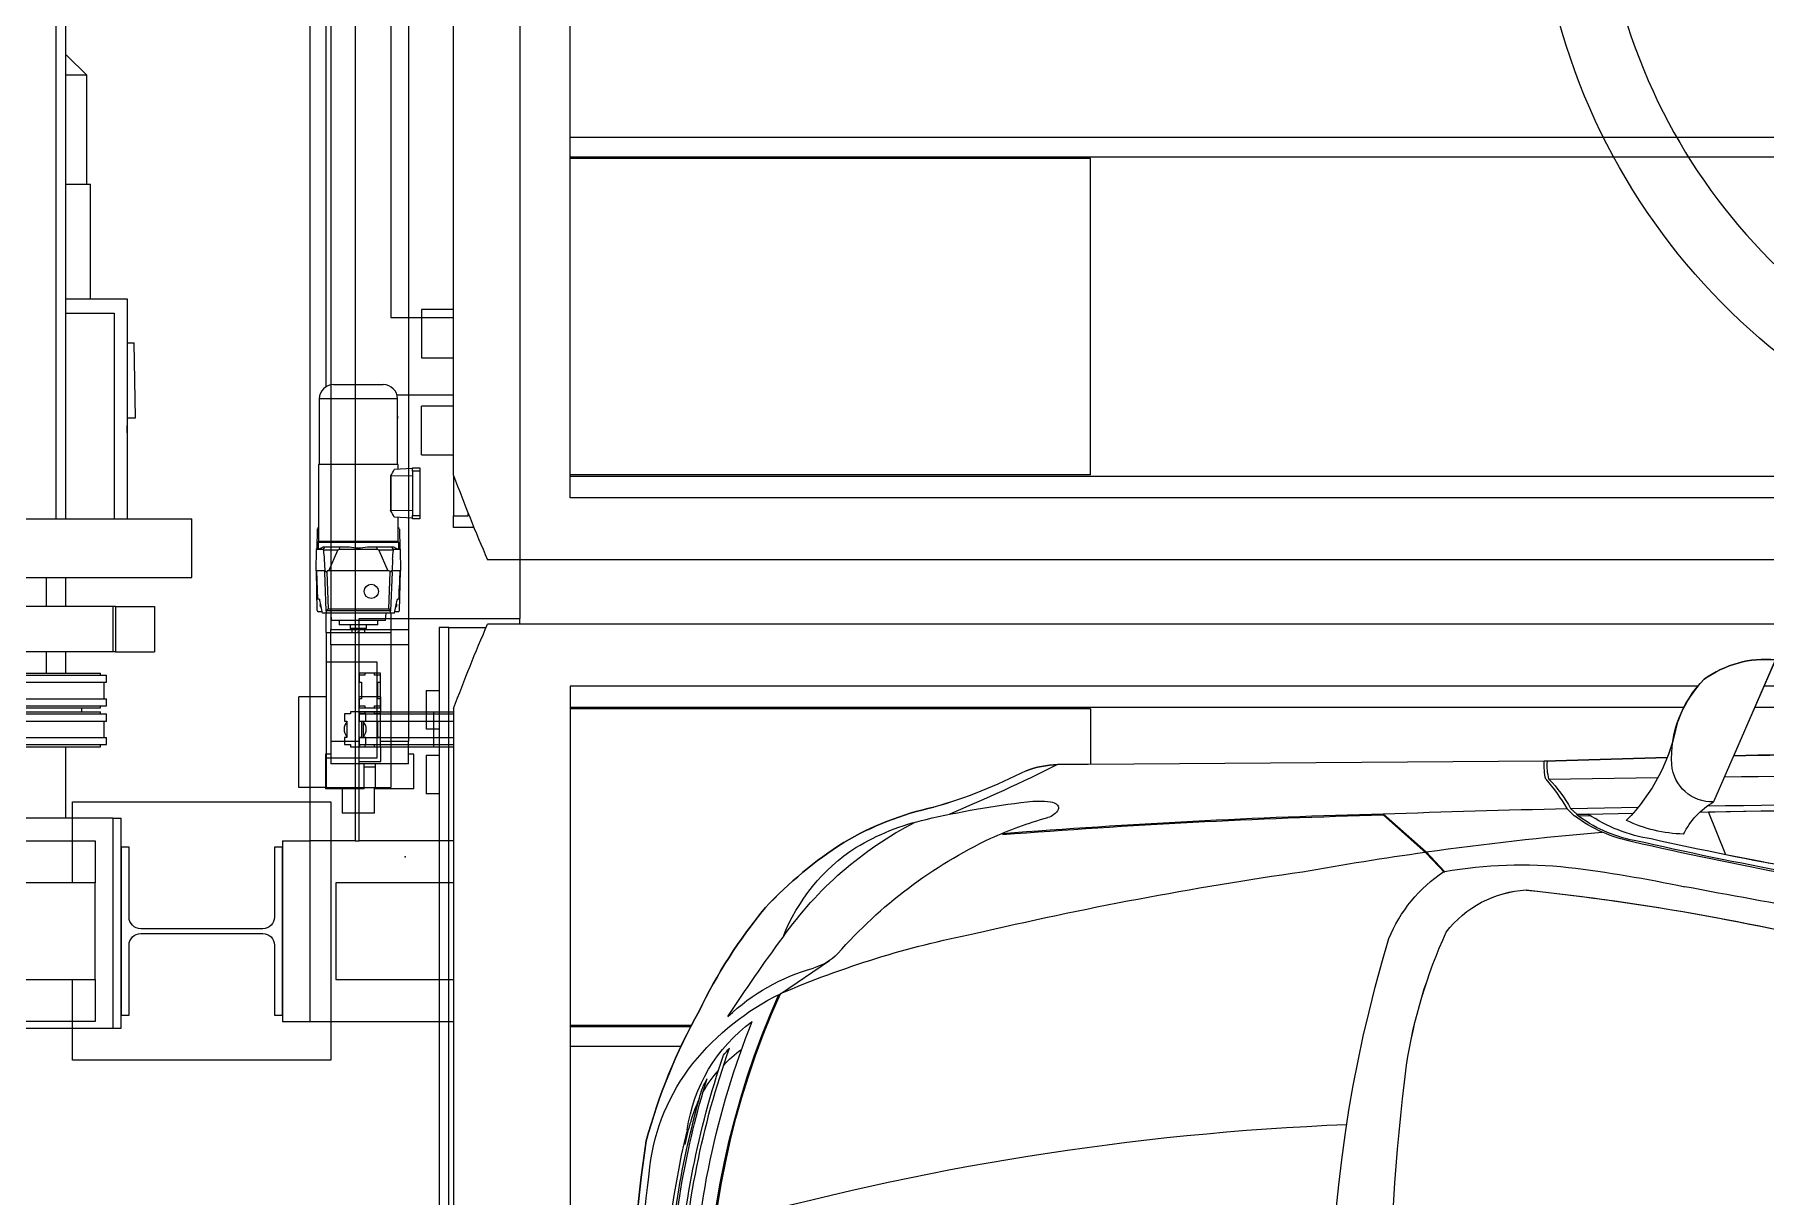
# Model space of a CAD drawing. Header units: inches. Extents: x 0 to 89.6, y -24.6 to 21.1.
# Drawn here: x 6.241 to 8.921, y -16.146 to -14.348 of the extents above; entities that cross this region are included whole.
import ezdxf

# ---------------------------------------------------------------- set-up
doc = ezdxf.new("R2010")
doc.units = ezdxf.units.IN
doc.header["$MEASUREMENT"] = 0
doc.set_wipeout_variables(frame=1)
doc.linetypes.add('PHANTOM', pattern=[12.7, 6.35, -1.27, 1.27, -1.27, 1.27, -1.27])
for name, color, linetype in [('PK24E', 7, 'Continuous'), ('PK24E-COMP-CAR', 7, 'Continuous'), ('PK24E-STRUCT-STEEL', 254, 'Continuous')]:
    doc.layers.add(name, color=color, linetype=linetype)
for name, color, linetype, true_color in [('PK24E-COMP-PALLET', 132, 'Continuous', 0x00b7c8), ('PK24E-HELPER', 253, 'PHANTOM', 0xa1a1a1), ('PK24E-SYS-LIFT', 31, 'Continuous', 0xffcc5a), ('PK24E-SYS-SHELF', 31, 'Continuous', 0xffcc5a)]:
    doc.layers.add(name, color=color, linetype=linetype, true_color=true_color)
doc.layers.add('PK24E-TTARROW', color=20, linetype='Continuous', lineweight=20, true_color=0xf54b32)
doc.layers.add('Text', color=142, linetype='Continuous', lineweight=20)

# ---------------------------------------------------------------- blocks, each defined once
blk = doc.blocks.new('ELIFTTT-CHASIS--TOP-COMP-PKE24')
at = {"layer": 'PK24E-SYS-LIFT', "lineweight": 5}
for p, q in [((-287.25, -83.22), (-287.25, 83.22)), ((-277.25, 72.5), (-277.25, -72.5)), ((-277.25, -72.5), (-259.75, -72.5)), ((-259.75, -84.5), (-259.75, -72.5)), ((-259.75, -72.5), (-254.75, -72.5)), ((-254.75, -84.5), (-254.75, -72.5)), ((-254.75, -72.5), (-249.75, -72.5)), ((-249.75, -72.5), (-249.75, -84.5)), ((-81.39, -72.5), (-249.75, -72.5)), ((-286.1, -82.9), (-278.4, -82.9)), ((-288.3, -85.1), (-288.3, -95.25)), ((-276.2, -85.1), (-288.3, -85.1)), ((-276.28, -84.5), (-259.75, -84.5)), ((-276.2, -87.8), (-276.2, -85.1)), ((-254.75, -84.5), (-259.75, -84.5)), ((-249.75, -84.5), (-254.75, -84.5)), ((-249.75, -84.5), (-231.25, -84.5)), ((-231.25, -84.5), (-231.25, -100.5)), ((-141.25, -84.5), (-68.85, -84.5)), ((-141.25, -84.5), (-141.25, -100.5)), ((-276.2, -88.12), (-276.2, -87.8)), ((-276.2, -95.25), (-276.2, -88.12)), ((-288.4, -95.25), (-288.4, -107.18)), ((-276.1, -95.25), (-288.4, -95.25)), ((-273.85, -95.9), (-276.71, -96.05)), ((-276.1, -96.02), (-276.1, -95.25)), ((-273.85, -96.28), (-273.85, -95.78)), ((-273.85, -95.78), (-272.75, -95.78)), ((-272.75, -96.28), (-273.85, -96.28)), ((-273.85, -96.28), (-273.85, -103.18)), ((-272.75, -95.78), (-272.75, -96.28)), ((-272.75, -96.28), (-272.75, -103.18)), ((-277.3, -97.08), (-277.3, -102.38)), ((-277.3, -97.08), (-277.25, -97.08)), ((-273.85, -97), (-277.25, -97.08)), ((-277.25, -97.01), (-277.25, -97.08)), ((-277.25, -97.08), (-277.25, -102.38)), ((-277.25, -97.08), (-277.25, -97.08)), ((-231.25, -100.5), (-141.25, -100.5)), ((-277.3, -102.38), (-277.25, -102.38)), ((-273.85, -102.45), (-277.25, -102.38)), ((-277.25, -102.38), (-277.25, -102.38)), ((-277.25, -102.45), (-277.25, -102.38)), ((-273.85, -103.56), (-276.71, -103.41)), ((-276.1, -107.18), (-276.1, -103.44)), ((-273.85, -103.18), (-272.75, -103.18)), ((-273.85, -103.68), (-273.85, -103.18)), ((-272.75, -103.68), (-273.85, -103.68)), ((-272.75, -103.18), (-272.75, -103.68)), ((-288.64, -105.25), (-288.69, -108.33)), ((-288.4, -105.05), (-288.44, -105.05)), ((-282.25, -107.18), (-288.4, -107.18)), ((-276.1, -107.18), (-282.25, -107.18)), ((-276.06, -105.05), (-276.1, -105.05)), ((-275.86, -105.25), (-275.81, -108.33)), ((-288.77, -108.41), (-288.83, -111.75)), ((-288.5, -108.14), (-288.77, -108.41)), ((-287.72, -108.41), (-288.77, -108.41)), ((-288.5, -107.35), (-288.5, -108.31)), ((-276, -107.35), (-288.5, -107.35)), ((-287.72, -108.41), (-287.37, -108)), ((-287.69, -108), (-287.37, -108)), ((-285.44, -108.55), (-287.67, -108.55)), ((-287.37, -108), (-285.07, -108)), ((-286.81, -111.75), (-285.44, -108.55)), ((-285.2, -108.41), (-285.44, -108.55)), ((-285.2, -108.41), (-285.07, -108)), ((-279.3, -108.41), (-285.2, -108.41)), ((-285.07, -108), (-283.65, -108)), ((-280.85, -108), (-279.43, -108)), ((-279.3, -108.41), (-279.43, -108)), ((-279.43, -108), (-277.13, -108)), ((-279.06, -108.55), (-279.3, -108.41)), ((-279.06, -108.55), (-277.69, -111.75)), ((-276.83, -108.55), (-279.06, -108.55)), ((-276.78, -108.41), (-277.13, -108)), ((-277.13, -108), (-276.81, -108)), ((-275.73, -108.41), (-276.78, -108.41)), ((-276, -108.31), (-276, -107.35)), ((-275.73, -108.41), (-276, -108.14)), ((-275.67, -111.75), (-275.73, -108.41)), ((-287.46, -111.75), (-288.83, -111.75)), ((-288.64, -117.85), (-288.75, -111.75)), ((-288.71, -111.75), (-288.56, -116.1)), ((-287.53, -109.94), (-287.47, -111.69)), ((-287.47, -111.69), (-287.16, -111.91)), ((-287.46, -111.91), (-287.47, -111.69)), ((-287.24, -117.91), (-287.46, -111.91)), ((-287.09, -111.75), (-287.16, -111.91)), ((-287.16, -111.91), (-286.95, -117.61)), ((-286.81, -111.75), (-287.09, -111.75)), ((-277.69, -111.75), (-286.81, -111.75)), ((-277.41, -111.75), (-277.69, -111.75)), ((-277.55, -117.61), (-277.34, -111.91)), ((-277.41, -111.75), (-277.34, -111.91)), ((-277.03, -111.69), (-277.34, -111.91)), ((-277.04, -111.91), (-277.26, -117.91)), ((-277.04, -111.91), (-277.03, -111.69)), ((-275.67, -111.75), (-277.04, -111.75)), ((-276.97, -109.94), (-277.03, -111.69)), ((-275.94, -116.1), (-275.79, -111.75)), ((-275.86, -117.85), (-275.75, -111.75)), ((-275.88, -114.18), (-275.91, -114.17)), ((-288.32, -116.1), (-288.56, -116.1)), ((-287.24, -117.91), (-286.95, -117.61)), ((-286.95, -117.61), (-277.55, -117.61)), ((-277.55, -117.61), (-277.26, -117.91)), ((-275.94, -116.1), (-276.18, -116.1)), ((-275.96, -115.62), (-275.92, -115.63)), ((-287.89, -118.05), (-288.44, -118.05)), ((-287.22, -118.3), (-287.82, -118.3)), ((-287.25, -121.25), (-287.25, -118.3)), ((-277.26, -117.91), (-287.24, -117.91)), ((-287.24, -117.91), (-287.22, -118.3)), ((-277.28, -118.3), (-287.22, -118.3)), ((-286.53, -118.3), (-286.47, -119.4)), ((-278.03, -119.4), (-286.47, -119.4)), ((-285.25, -119.4), (-285.25, -120.1)), ((-279.25, -120.1), (-285.25, -120.1)), ((-283.5, -120.1), (-283.5, -120.6)), ((-281, -120.6), (-281, -120.1)), ((-279.25, -120.1), (-279.25, -119.4)), ((-278.03, -119.4), (-277.97, -118.3)), ((-277.28, -118.3), (-277.26, -117.91)), ((-276.68, -118.3), (-277.28, -118.3)), ((-277.25, -118.3), (-277.25, -121.25)), ((-276.06, -118.05), (-276.61, -118.05)), ((-287.25, -121.25), (-277.25, -121.25)), ((-287.25, -121.25), (-287.25, -125.85)), ((-283.5, -120.6), (-283.4, -120.7)), ((-283.5, -120.6), (-281, -120.6)), ((-281.1, -120.7), (-283.4, -120.7)), ((-283.25, -120.7), (-283.25, -121.25)), ((-281.25, -121.25), (-281.25, -120.7)), ((-281.1, -120.7), (-281, -120.6)), ((-277.25, -121.25), (-277.25, -145.25)), ((-279.35, -125.85), (-287.25, -125.85)), ((-287.25, -125.85), (-287.25, -140.65)), ((-279.35, -140.65), (-279.35, -125.85)), ((-291.45, -145.25), (-291.45, -131.25)), ((-287.25, -131.25), (-291.45, -131.25)), ((-284.4, -133.88), (-284.4, -134.98)), ((-283.48, -133.88), (-284.4, -133.88)), ((-282.02, -133.55), (-283.48, -133.55)), ((-283.48, -133.55), (-283.48, -133.88)), ((-282.02, -133.88), (-282.02, -133.55)), ((-281.1, -133.88), (-282.02, -133.88)), ((-281.1, -134.98), (-281.1, -133.88)), ((-284.4, -134.98), (-284.02, -134.98)), ((-284.02, -134.98), (-284.02, -137.52)), ((-281.48, -134.98), (-281.1, -134.98)), ((-281.48, -137.52), (-281.48, -134.98)), ((-284.4, -137.52), (-284.4, -138.62)), ((-284.02, -137.52), (-284.4, -137.52)), ((-284.4, -138.62), (-283.48, -138.62)), ((-283.48, -138.62), (-283.48, -138.95)), ((-283.48, -138.95), (-282.02, -138.95)), ((-282.02, -138.62), (-281.1, -138.62)), ((-282.02, -138.95), (-282.02, -138.62)), ((-281.1, -137.52), (-281.48, -137.52)), ((-281.1, -138.62), (-281.1, -137.52)), ((-287.25, -140.65), (-279.35, -140.65)), ((-287.25, -140.65), (-287.25, -145.25)), ((-287.25, -145.25), (-291.45, -145.25)), ((-287.25, -145.25), (-277.25, -145.25)), ((-284.75, -145.25), (-284.75, -149.25)), ((-279.75, -149.25), (-279.75, -145.25)), ((-279.75, -149.25), (-284.75, -149.25))]:
    blk.add_line(p, q, dxfattribs=at)
for centre, radius in [((0, 0), 109), ((-280.25, -114.91), 1.1)]:
    blk.add_circle(centre, radius, dxfattribs=at)
for centre, radius, start, end in [((-286.1, -85.1), 2.2, 90, 180), ((-278.4, -85.1), 2.2, 0, 90), ((-282.25, -93.43), 6.15, 323.5945, 324.3984), ((-282.25, -106.03), 6.15, 35.6016, 36.4055), ((-288.44, -105.25), 0.2, 90, 179), ((-288.3, -107.35), 0.2, 120, 180), ((-276.2, -107.35), 0.2, 0, 60), ((-276.06, -105.25), 0.2, 1, 90), ((-282.25, -101.91), 6.25, 257.0707, 282.9293), ((-288.44, -117.85), 0.2, 181, 270), ((-287.75, -117), 0.45, 155.4253, 227.7547), ((-276.75, -117), 0.45, 312.2453, 24.5747), ((-276.06, -117.85), 0.2, 270, 359), ((-282.75, -136.25), 1.72, 137.63, 222.37), ((-282.75, -136.25), 1.72, 317.63, 42.37)]:
    blk.add_arc(centre, radius, start, end, dxfattribs=at)
for centre, major_axis, ratio, start_param, end_param in [((-282.25, -93.8), (4.43, 4.6), 0.92858, 4.894943, 5.068696), ((-282.25, -105.66), (-4.43, 4.6), 0.92858, 4.356082, 4.529835), ((-259.13, -85.52), (26.34, 26.35), 0.507143, 2.92615, 2.93364), ((-259.93, -27.64), (17.65, 106.42), 0.210212, 2.468706, 2.489106), ((-304.57, -27.64), (-17.65, 106.42), 0.210216, 3.79411, 3.814504), ((-305.37, -85.52), (-26.34, 26.35), 0.507159, 3.349555, 3.357045), ((-258.83, -111.06), (0, 29.91), 0.99939, 1.745058, 1.81444), ((-305.67, -111.06), (0, 29.91), 0.99939, 4.468745, 4.538127)]:
    blk.add_ellipse(centre, major_axis=major_axis, ratio=ratio, start_param=start_param, end_param=end_param, dxfattribs=at)
for points, knots in [([(-276.2, -87.8), (-276.2, -87.8), (-276.2, -87.81), (-276.2, -87.83), (-276.2, -87.87), (-276.2, -87.92), (-276.2, -87.98), (-276.2, -88.03), (-276.2, -88.08), (-276.2, -88.11), (-276.2, -88.12), (-276.2, -88.12), (-276.2, -88.12)], [0, 0, 0, 0, 0.106425, 0.212833, 0.319704, 0.427399, 0.535627, 0.643879, 0.751778, 0.859172, 0.966191, 1, 1, 1, 1]), ([(-288.5, -108.31), (-288.5, -108.31), (-288.5, -108.34), (-288.48, -108.35), (-288.42, -108.36), (-288.34, -108.34), (-288.23, -108.29), (-288.09, -108.23), (-287.92, -108.14), (-287.77, -108.05), (-287.69, -108)], [0, 0, 0, 0, 0.053259, 0.184632, 0.316005, 0.44367, 0.571338, 0.702705, 0.834078, 1, 1, 1, 1]), ([(-276.81, -108), (-276.72, -108.05), (-276.5, -108.18), (-276.29, -108.29), (-276.15, -108.34), (-276.07, -108.36), (-276.03, -108.35), (-276, -108.34), (-276, -108.31), (-276, -108.31)], [0, 0, 0, 0, 0.189659, 0.44506, 0.57653, 0.707999, 0.799497, 0.930008, 1, 1, 1, 1]), ([(-275.92, -114.19), (-275.92, -114.19), (-275.93, -114.2), (-275.94, -114.28), (-275.96, -114.44), (-275.97, -114.66), (-275.99, -114.9), (-275.99, -115.15), (-275.99, -115.36), (-275.98, -115.53), (-275.97, -115.62), (-275.97, -115.62), (-275.96, -115.61)], [0, 0, 0, 0, 0.009511, 0.124894, 0.240611, 0.356456, 0.472081, 0.587302, 0.702221, 0.817124, 0.932235, 1, 1, 1, 1]), ([(-275.89, -114.18), (-275.89, -114.18), (-275.89, -114.16), (-275.89, -114.22), (-275.9, -114.37), (-275.9, -114.62), (-275.9, -114.9), (-275.91, -115.18), (-275.91, -115.43), (-275.92, -115.58), (-275.92, -115.64), (-275.92, -115.63), (-275.92, -115.63)], [0, 0, 0, 0, 0.000422, 0.125216, 0.249969, 0.374831, 0.499914, 0.625089, 0.750116, 0.875001, 0.999834, 1, 1, 1, 1]), ([(-275.92, -115.24), (-275.92, -115.23), (-275.92, -115.15), (-275.91, -114.97), (-275.9, -114.73), (-275.9, -114.53), (-275.9, -114.43), (-275.9, -114.39)], [0, 0, 0, 0, 0.041978, 0.30628, 0.570431, 0.834353, 1, 1, 1, 1]), ([(-275.9, -114.39), (-275.9, -114.33), (-275.9, -114.24), (-275.91, -114.21), (-275.91, -114.2)], [0, 0, 0, 0, 0.571187, 1, 1, 1, 1]), ([(-288.32, -116.1), (-288.31, -116.11), (-288.29, -116.12), (-288.28, -116.18), (-288.27, -116.23), (-288.26, -116.25)], [0, 0, 0, 0, 0.43316, 0.866317, 1, 1, 1, 1]), ([(-276.24, -116.25), (-276.23, -116.21), (-276.21, -116.14), (-276.19, -116.1), (-276.19, -116.1), (-276.18, -116.1)], [0, 0, 0, 0, 0.432931, 0.865827, 1, 1, 1, 1]), ([(-287.83, -118.28), (-287.83, -118.28), (-287.83, -118.3), (-287.82, -118.3), (-287.82, -118.3)], [0, 0, 0, 0, 0.485402, 1, 1, 1, 1]), ([(-276.68, -118.3), (-276.68, -118.3), (-276.67, -118.3), (-276.67, -118.28), (-276.67, -118.28)], [0, 0, 0, 0, 0.487803, 1, 1, 1, 1]), ([(-282.09, -121.25), (-282.11, -121.24), (-282.16, -121.21), (-282.25, -121.2), (-282.34, -121.21), (-282.39, -121.24), (-282.41, -121.25)], [0, 0, 0, 0, 0.230406, 0.49981, 0.78779, 1, 1, 1, 1])]:
    blk.add_open_spline(points, degree=3, knots=knots, dxfattribs=at)
blk = doc.blocks.new('ELIFTTT-TT--TOP-COMP-PKE24')
at = {"layer": 'PK24E-SYS-LIFT', "lineweight": 5}
for p, q in [((-267.5, 103.22), (-267.5, -103.22)), ((-258.3, 103.22), (-258.3, -103.22)), ((-265.25, 94), (-265.25, -94)), ((-262.25, 94), (-262.25, -94)), ((-230.5, 84.5), (-230.5, -84.5)), ((-220.5, 74.5), (-220.5, -74.5)), ((-87.6, -74.5), (-87.6, 74.5)), ((-77.6, 74.5), (-77.6, -74.5)), ((-257.8, -52.3), (-257.8, -32.7)), ((-253, -32.5), (-257.6, -32.5)), ((-257.6, -32.5), (-257.6, -52.5)), ((-253, -52.5), (-253, -32.5)), ((-252.8, -32.7), (-252.8, -52.3)), ((-257.8, -39.5), (-258.3, -39.5)), ((-258.3, -45.5), (-257.8, -45.5)), ((-257.6, -52.5), (-253, -52.5)), ((-258.3, -59.75), (-230.5, -59.75)), ((-230.5, -67.75), (-258.3, -67.75)), ((-267.5, -71.25), (-272.5, -71.25)), ((-272.5, -71.25), (-272.5, -78.75)), ((-253, -75), (-257.6, -75)), ((-257.6, -75), (-257.6, -95)), ((-253, -95), (-253, -75)), ((-220.5, -74.5), (-87.6, -74.5)), ((-77.6, -74.5), (77.6, -74.5)), ((-257.8, -94.8), (-257.8, -75.2)), ((-252.8, -75.2), (-252.8, -94.8)), ((-272.5, -78.75), (-267.5, -78.75)), ((-257.8, -82), (-258.3, -82)), ((230.5, -84.5), (-230.5, -84.5)), ((-219.25, -84.5), (-219.25, -89.5)), ((-211.75, -89.5), (-211.75, -84.5)), ((-204.25, -84.5), (-204.25, -89.5)), ((-196.75, -89.5), (-196.75, -84.5)), ((-267.5, -86.25), (-272.5, -86.25)), ((-272.5, -93.75), (-272.5, -86.25)), ((-258.3, -88), (-257.8, -88)), ((-211.75, -89.5), (-219.25, -89.5)), ((-196.75, -89.5), (-204.25, -89.5)), ((-272.5, -93.75), (-267.5, -93.75)), ((-265.25, -94), (-262.25, -94)), ((-265.25, -103.22), (-265.25, -94)), ((-262.25, -94), (-262.25, -103.22)), ((-257.6, -95), (-253, -95)), ((-267.5, -103.22), (-265.25, -103.22)), ((-267.5, -105), (-267.5, -103.22)), ((-262.25, -103.22), (-258.3, -103.22)), ((-258.3, -103.22), (-258.3, -105)), ((-258.3, -105), (-267.5, -105))]:
    blk.add_line(p, q, dxfattribs=at)
for centre, radius, start, end in [((0, 0), 109, 181.1828, 216.518), ((-257.6, -32.7), 0.2, 90, 180), ((-253, -32.7), 0.2, 0, 90), ((-257.6, -52.3), 0.2, 180, 270), ((-253, -52.3), 0.2, 270, 0), ((-257.6, -75.2), 0.2, 90, 180), ((-253, -75.2), 0.2, 0, 90), ((0, 0), 109, 230.8258, 309.1742), ((-257.6, -94.8), 0.2, 180, 270), ((-253, -94.8), 0.2, 270, 0)]:
    blk.add_arc(centre, radius, start, end, dxfattribs=at)
blk = doc.blocks.new('*U11')
at = {"lineweight": 5}
blk.add_wipeout([(-262.27, 110), (262.27, 110), (267.5, 96.99), (267.5, -96.99), (262.27, -110), (-262.27, -110), (-267.5, -96.99), (-267.5, 96.99)], dxfattribs=at)
at = {"layer": 'PK24E-COMP-PALLET', "lineweight": 5}
for p, q in [((-249.45, -100.42), (-249.45, 100.42)), ((-267.5, -96.99), (-267.5, 96.99)), ((249.45, -44.65), (-249.45, -44.65)), ((249.45, -47.67), (-249.45, -47.67)), ((-168.92, -47.89), (-249.45, -47.89)), ((-168.92, -96.89), (-168.92, -47.89)), ((-168.92, -96.89), (-249.45, -96.89)), ((249.45, -97.11), (-249.45, -97.11)), ((249.45, -100.42), (-249.45, -100.42)), ((262.27, -110), (-262.27, -110))]:
    blk.add_line(p, q, dxfattribs=at)
blk.add_arc((-7.5, 0), 277.5, 200.4566, 203.3531, dxfattribs=at)
blk = doc.blocks.new('STEEL-HEA260--TOP-STRUCT-PK24')
at = {"layer": 'PK24E-STRUCT-STEEL', "color": 8, "true_color": 0x808080}
blk.add_lwpolyline([(11.25, 13), (11.25, 2.175, -0.4142136), (9.45, 0.375), (-9.45, 0.375, -0.4142136), (-11.25, 2.175), (-11.25, 13), (-12.5, 13), (-12.5, -13), (-11.25, -13), (-11.25, -2.175, -0.4142136), (-9.45, -0.375), (9.45, -0.375, -0.4142136), (11.25, -2.175), (11.25, -13), (12.5, -13), (12.5, 13)], format="xyb", close=True, dxfattribs=at)
blk = doc.blocks.new('STEEL-HEA260-WPLATE-TOP-STRUCT-PK24')
at = {"layer": 'PK24E-STRUCT-STEEL', "color": 8, "lineweight": 5, "true_color": 0x808080}
blk.add_lwpolyline([(-20, 20), (20, 20), (20, -20), (-20, -20)], close=True, dxfattribs=at)
at = {"lineweight": 5}
blk.add_blockref('STEEL-HEA260--TOP-STRUCT-PK24', (0, 0), dxfattribs=at)
blk = doc.blocks.new('ELIFT-COLUMNS--TOP-COMP-PKE24')
at = {"lineweight": 5}
for p in [(-306.5, -167.5), (323.5, -167.5)]:
    blk.add_blockref('STEEL-HEA260-WPLATE-TOP-STRUCT-PK24', p, dxfattribs=at)
blk = doc.blocks.new('TTARROW---TOP-DECOR-PK24')
at = {"layer": 'PK24E-TTARROW', "lineweight": 5}
for points in [[(0, 90), (0, 80), (-32.49, 89.27), (0, 110), (0, 100, -0.763437), (50.85, -86.11), (61.06, -72.77), (52.06, -73.42, 0.73095)], [(0, -90), (0, -80), (32.49, -89.27), (0, -110), (0, -100, -0.763437), (-50.85, 86.11), (-61.06, 72.77), (-52.06, 73.42, 0.73095)]]:
    blk.add_lwpolyline(points, format="xyb", close=True, dxfattribs=at)
blk = doc.blocks.new('ELIFT-CW--TOP-COMP-PKE24')
at = {"layer": 'PK24E-SYS-LIFT', "lineweight": 5}
for p, q in [((-12.85, 145.45), (-12.85, 140.1)), ((-6.85, 145.45), (-12.85, 145.45)), ((-6.85, 141.6), (-6.85, 145.45)), ((-5.15, 145.45), (-5.15, 141.6)), ((0.85, 145.45), (-5.15, 145.45)), ((0.85, 140.1), (0.85, 145.45)), ((-5.15, 142.1), (-6.85, 142.1)), ((-12, 140.1), (-12.85, 140.1)), ((0, 141.6), (-12, 141.6)), ((-12, 141.6), (-12, 138.15)), ((0, 138.15), (0, 141.6)), ((0.85, 140.1), (0, 140.1)), ((-12, 123.18), (-12, 138.15)), ((-7.65, 138.15), (-12, 138.15)), ((-7.65, 137.9), (-7.65, 138.95)), ((-7.65, 138.95), (-4.35, 138.95)), ((-7.65, 138.62), (-6.73, 138.62)), ((-7.65, 137.52), (-7.65, 138.62)), ((-7.27, 137.52), (-7.65, 137.52)), ((-7.65, 137.52), (-7.65, 134.98)), ((-7.27, 134.98), (-7.27, 137.52)), ((-6.73, 138.95), (-5.27, 138.95)), ((-6.73, 138.62), (-6.73, 138.95)), ((-5.27, 138.95), (-5.27, 138.62)), ((-5.27, 138.62), (-4.35, 138.62)), ((-4.73, 137.52), (-4.73, 134.98)), ((-4.35, 137.52), (-4.73, 137.52)), ((-4.35, 138.95), (-4.35, 137.9)), ((-4.35, 138.62), (-4.35, 137.52)), ((0, 138.15), (-4.35, 138.15)), ((-4.35, 137.52), (-4.35, 134.98)), ((0, 123.18), (0, 138.15)), ((-7.65, 133.88), (-7.65, 134.98)), ((-7.65, 134.98), (-7.27, 134.98)), ((-7.65, 133.55), (-7.65, 134.6)), ((-4.73, 134.98), (-4.35, 134.98)), ((-4.35, 134.98), (-4.35, 133.88)), ((-4.35, 134.6), (-4.35, 133.55)), ((-6.73, 133.88), (-7.65, 133.88)), ((-4.35, 133.55), (-7.65, 133.55)), ((-7.65, 131.9), (-7.65, 132.95)), ((-7.65, 132.95), (-4.35, 132.95)), ((-7.65, 132.62), (-6.73, 132.62)), ((-7.65, 131.52), (-7.65, 132.62)), ((-7.27, 131.52), (-7.65, 131.52)), ((-7.65, 131.52), (-7.65, 128.98)), ((-7.27, 128.98), (-7.27, 131.52)), ((-6.73, 133.55), (-6.73, 133.88)), ((-5.27, 133.55), (-6.73, 133.55)), ((-6.73, 132.95), (-5.27, 132.95)), ((-6.73, 132.62), (-6.73, 132.95)), ((-5.27, 133.88), (-5.27, 133.55)), ((-4.35, 133.88), (-5.27, 133.88)), ((-5.27, 132.95), (-5.27, 132.62)), ((-5.27, 132.62), (-4.35, 132.62)), ((-4.73, 131.52), (-4.73, 128.98)), ((-4.35, 131.52), (-4.73, 131.52)), ((-4.35, 132.95), (-4.35, 131.9)), ((-4.35, 132.62), (-4.35, 131.52)), ((-4.35, 131.52), (-4.35, 128.98)), ((-7.65, 127.88), (-7.65, 128.98)), ((-7.65, 128.98), (-7.27, 128.98)), ((-4.73, 128.98), (-4.35, 128.98)), ((-4.35, 128.98), (-4.35, 127.88)), ((-7.65, 127.55), (-7.65, 128.6)), ((-6.73, 127.88), (-7.65, 127.88)), ((-4.35, 127.55), (-7.65, 127.55)), ((-6.73, 127.55), (-6.73, 127.88)), ((-5.27, 127.55), (-6.73, 127.55)), ((-5.27, 127.88), (-5.27, 127.55)), ((-4.35, 127.88), (-5.27, 127.88)), ((-4.35, 128.6), (-4.35, 127.55)), ((0, 123.18), (-12, 123.18)), ((-12, 120.81), (-12, 123.18)), ((0, 120.81), (-12, 120.81)), ((-12, 120.81), (-12, -120.81)), ((0, 123.18), (0, 120.81)), ((0, 120.81), (0, -120.81)), ((-12, -120.81), (0, -120.81)), ((-12, -123.18), (-12, -120.81)), ((-12, -123.18), (-12, -138.15)), ((0, -123.18), (-12, -123.18)), ((0, -120.81), (0, -123.18)), ((0, -123.18), (0, -138.15)), ((-7.65, -127.55), (-7.65, -128.6)), ((-4.35, -127.55), (-7.65, -127.55)), ((-7.65, -127.88), (-7.65, -128.98)), ((-6.73, -127.88), (-7.65, -127.88)), ((-6.73, -127.55), (-6.73, -127.88)), ((-5.27, -127.55), (-6.73, -127.55)), ((-5.27, -127.88), (-5.27, -127.55)), ((-4.35, -127.88), (-5.27, -127.88)), ((-4.35, -128.6), (-4.35, -127.55)), ((-4.35, -128.98), (-4.35, -127.88)), ((-7.65, -128.98), (-7.27, -128.98)), ((-7.65, -131.52), (-7.65, -128.98)), ((-7.27, -128.98), (-7.27, -131.52)), ((-4.73, -128.98), (-4.35, -128.98)), ((-4.73, -131.52), (-4.73, -128.98)), ((-4.35, -131.52), (-4.35, -128.98)), ((-7.65, -131.52), (-7.65, -132.62)), ((-7.27, -131.52), (-7.65, -131.52)), ((-7.65, -131.9), (-7.65, -132.95)), ((-7.65, -132.62), (-6.73, -132.62)), ((-7.65, -132.95), (-4.35, -132.95)), ((-7.65, -133.55), (-7.65, -134.6)), ((-4.35, -133.55), (-7.65, -133.55)), ((-7.65, -133.88), (-7.65, -134.98)), ((-6.73, -133.88), (-7.65, -133.88)), ((-6.73, -132.62), (-6.73, -132.95)), ((-6.73, -132.95), (-5.27, -132.95)), ((-6.73, -133.55), (-6.73, -133.88)), ((-5.27, -133.55), (-6.73, -133.55)), ((-5.27, -132.62), (-4.35, -132.62)), ((-5.27, -132.95), (-5.27, -132.62)), ((-5.27, -133.88), (-5.27, -133.55)), ((-4.35, -133.88), (-5.27, -133.88)), ((-4.35, -131.52), (-4.73, -131.52)), ((-4.35, -132.62), (-4.35, -131.52)), ((-4.35, -132.95), (-4.35, -131.9)), ((-4.35, -134.6), (-4.35, -133.55)), ((-4.35, -134.98), (-4.35, -133.88)), ((-7.65, -134.98), (-7.27, -134.98)), ((-7.65, -137.52), (-7.65, -134.98)), ((-7.27, -134.98), (-7.27, -137.52)), ((-4.73, -134.98), (-4.35, -134.98)), ((-4.73, -137.52), (-4.73, -134.98)), ((-4.35, -137.52), (-4.35, -134.98)), ((-7.65, -138.15), (-12, -138.15)), ((-12, -138.15), (-12, -141.6)), ((-7.65, -137.52), (-7.65, -138.62)), ((-7.27, -137.52), (-7.65, -137.52)), ((-7.65, -137.9), (-7.65, -138.95)), ((-7.65, -138.62), (-6.73, -138.62)), ((-7.65, -138.95), (-4.35, -138.95)), ((-6.73, -138.62), (-6.73, -138.95)), ((-6.73, -138.95), (-5.27, -138.95)), ((-5.27, -138.62), (-4.35, -138.62)), ((-5.27, -138.95), (-5.27, -138.62)), ((-4.35, -137.52), (-4.73, -137.52)), ((-4.35, -138.62), (-4.35, -137.52)), ((-4.35, -138.95), (-4.35, -137.9)), ((0, -138.15), (-4.35, -138.15)), ((0, -141.6), (0, -138.15)), ((-12.85, -140.1), (-12.85, -145.45)), ((-12, -140.1), (-12.85, -140.1)), ((0, -141.6), (-12, -141.6)), ((-6.85, -145.45), (-6.85, -141.6)), ((-5.15, -141.6), (-5.15, -145.45)), ((0.85, -140.1), (0, -140.1)), ((0.85, -145.45), (0.85, -140.1)), ((-5.15, -142.1), (-6.85, -142.1)), ((-6.85, -145.45), (-12.85, -145.45)), ((0.85, -145.45), (-5.15, -145.45))]:
    blk.add_line(p, q, dxfattribs=at)
blk = doc.blocks.new('ELIFT-DU--TOP-COMP-PKE24')
at = {"layer": 'PK24E-SYS-LIFT', "linetype": 'Continuous', "lineweight": 5}
for p, q in [((-289.75, 153.5), (-289.75, -153.5)), ((-282.75, 153.5), (-282.75, -153.5)), ((-257.25, 119.1), (-257.25, -119.1)), ((300.94, -103.65), (300.94, 103.65)), ((302.44, -103.65), (302.44, 103.65)), ((302.63, -31.95), (302.44, -31.95)), ((305.69, -35.01), (302.63, -31.95)), ((305.69, -35.01), (302.44, -35.01)), ((305.69, -51.85), (305.69, -35.01)), ((302.44, -51.85), (306.26, -51.85)), ((306.26, -69.6), (306.26, -51.85)), ((302.44, -69.6), (311.94, -69.6)), ((311.94, -69.6), (311.94, -103.65)), ((302.44, -71.85), (309.94, -71.85)), ((309.94, -71.85), (309.94, -103.65)), ((311.94, -76.45), (313.04, -76.45)), ((313.24, -88.05), (313.04, -76.45)), ((311.94, -90.38), (311.98, -88.05)), ((311.94, -88.05), (313.24, -88.05)), ((267.94, -103.65), (321.94, -103.65)), ((321.94, -112.75), (321.94, -103.65)), ((267.94, -112.75), (321.94, -112.75)), ((299.44, -117.25), (299.44, -112.75)), ((302.44, -117.25), (302.44, -112.75)), ((309.75, -117.25), (279.75, -117.25)), ((309.75, -117.25), (309.75, -124.25)), ((310.14, -117.25), (309.75, -117.25)), ((310.14, -117.25), (310.14, -124.25)), ((310.14, -117.25), (316.19, -117.25)), ((316.19, -117.25), (316.19, -124.25)), ((-282.15, -119.1), (-257.25, -119.1)), ((-282.15, -153.5), (-282.15, -119.1)), ((-257.25, -131.25), (-257.25, -119.1)), ((309.75, -124.25), (279.75, -124.25)), ((299.44, -127.55), (299.44, -124.25)), ((302.44, -127.55), (302.44, -124.25)), ((310.14, -124.25), (309.75, -124.25)), ((310.14, -124.25), (316.19, -124.25)), ((281.11, -127.88), (308.77, -127.88)), ((282.03, -127.55), (307.85, -127.55)), ((307.85, -127.88), (307.85, -127.55)), ((308.77, -128.98), (308.77, -127.88)), ((-278.75, -131.25), (-282.15, -131.25)), ((-278.75, -133.55), (-278.75, -131.25)), ((279.63, -131.25), (-258.37, -131.25)), ((-258.37, -131.25), (-258.37, -131.55)), ((-245.37, -130.25), (266.63, -130.25)), ((-245.37, -131.25), (-245.37, -130.25)), ((281.11, -128.98), (308.77, -128.98)), ((308.39, -131.52), (308.39, -128.98)), ((-282.15, -133.55), (-270.56, -133.55)), ((-282.15, -133.88), (-270.56, -133.88)), ((-270.56, -133.88), (-270.56, -133.55)), ((-270.56, -133.55), (294.94, -133.55)), ((-270.56, -133.88), (294.94, -133.88)), ((-270.56, -134.98), (-270.56, -133.88)), ((279.63, -131.55), (-258.37, -131.55)), ((-258.37, -131.55), (-258.37, -133.55)), ((281.11, -131.52), (308.77, -131.52)), ((281.11, -132.62), (308.77, -132.62)), ((282.03, -132.95), (307.85, -132.95)), ((294.94, -133.55), (307.85, -133.55)), ((294.94, -133.88), (308.77, -133.88)), ((304.94, -133.55), (304.94, -132.95)), ((307.85, -132.95), (307.85, -132.62)), ((307.85, -133.88), (307.85, -133.55)), ((308.77, -132.62), (308.77, -131.52)), ((308.77, -134.98), (308.77, -133.88)), ((-282.15, -134.98), (-270.56, -134.98)), ((-270.56, -134.98), (294.94, -134.98)), ((-270.56, -137.52), (-270.56, -134.98)), ((294.94, -134.98), (308.77, -134.98)), ((308.39, -137.52), (308.39, -134.98)), ((-282.15, -137.52), (-270.56, -137.52)), ((-282.15, -138.62), (-270.56, -138.62)), ((-282.15, -138.95), (-270.56, -138.95)), ((-278.75, -141.25), (-278.75, -138.95)), ((-270.56, -138.62), (-270.56, -137.52)), ((-270.56, -137.52), (294.94, -137.52)), ((-270.56, -138.62), (294.94, -138.62)), ((-270.56, -138.95), (-270.56, -138.62)), ((-270.56, -138.95), (294.94, -138.95)), ((-258.37, -138.95), (-258.37, -140.95)), ((294.94, -137.52), (308.77, -137.52)), ((294.94, -138.62), (308.77, -138.62)), ((294.94, -138.95), (307.85, -138.95)), ((302.44, -150), (302.44, -138.95)), ((307.85, -138.95), (307.85, -138.62)), ((308.77, -138.62), (308.77, -137.52)), ((-282.15, -141.25), (-278.75, -141.25)), ((-258.37, -140.95), (-258.37, -141.25)), ((-258.37, -140.95), (279.63, -140.95)), ((-258.37, -141.25), (279.63, -141.25)), ((-257.25, -153.5), (-257.25, -141.25)), ((309.75, -150), (279.75, -150)), ((309.75, -150), (309.75, -182.5)), ((309.75, -150), (311, -150)), ((311, -182.5), (311, -150)), ((-294, -153.5), (-289.75, -153.5)), ((-294, -153.5), (-294, -181.5)), ((-282.75, -153.5), (-289.75, -153.5)), ((-289.75, -153.5), (-289.75, -181.5)), ((-282.75, -153.5), (-282.15, -153.5)), ((-257.25, -153.5), (-282.15, -153.5)), ((282.5, -153.5), (307, -153.5)), ((-294, -181.5), (-289.75, -181.5)), ((-289.75, -181.5), (-257.25, -181.5)), ((307, -181.5), (282.5, -181.5)), ((279.75, -182.5), (309.75, -182.5)), ((309.75, -182.5), (311, -182.5))]:
    blk.add_line(p, q, dxfattribs=at)
at = {"lineweight": 5}
blk.add_blockref('ELIFT-CW--TOP-COMP-PKE24', (-274.5, 0), dxfattribs=at)
blk.add_wipeout([(-285.75, -175), (-285.75, -160), (307, -160), (307, -175)], dxfattribs=at)
at = {"layer": 'PK24E-SYS-LIFT', "linetype": 'Continuous', "lineweight": 5}
for p, q in [((-245.37, -160), (-245.37, -141.25)), ((-257.25, -160), (-257.25, -153.5)), ((307, -153.5), (307, -160)), ((307, -160), (-285.75, -160)), ((-285.75, -160), (-285.75, -175)), ((307, -175), (307, -160)), ((-285.75, -175), (307, -175)), ((-257.25, -181.5), (-257.25, -175)), ((307, -175), (307, -181.5))]:
    blk.add_line(p, q, dxfattribs=at)
blk = doc.blocks.new('*U39')
for name in ['ELIFT-COLUMNS--TOP-COMP-PKE24', 'ELIFTTT-CHASIS--TOP-COMP-PKE24', 'ELIFTTT-TT--TOP-COMP-PKE24']:
    blk.add_blockref(name, (0, 0))
at = {"layer": 'PK24E-SYS-SHELF'}
blk.add_blockref('*U11', (0, 0), dxfattribs=at)
blk.add_blockref('TTARROW---TOP-DECOR-PK24', (0, 0))
blk.add_blockref('ELIFT-DU--TOP-COMP-PKE24', (0, 0))
blk = doc.blocks.new('SEDAN---TOP-COMP-PKE24')
at = {"layer": 'PK24E-COMP-CAR', "lineweight": 5}
for p, q in [((-216.91, -52.81), (-209.34, -57.94)), ((-114.09, -71.56), (-116.92, -74.58)), ((-114.09, -71.73), (-116.92, -74.75)), ((-116.92, -74.58), (-123.58, -80.49)), ((-116.92, -74.75), (-123.58, -80.66)), ((-70.54, -74.33), (-73.22, -80.95)), ((-95.15, -81.48), (-93.97, -80.32)), ((-93.36, -80.34), (-91.61, -80.39)), ((-94.58, -81.49), (-93.64, -80.58)), ((-94.58, -81.49), (-84.09, -81.71)), ((-93.64, -80.58), (-91.91, -80.62)), ((-91.91, -80.62), (-84.91, -80.75)), ((-74.57, -80.93), (-65.09, -81.1)), ((-62.86, -104.5), (-72.44, -82.5)), ((15.63, -80.44), (-65.09, -81.1)), ((-169.27, -88.29), (-174, -88.29)), ((-98.66, -88.8), (-169.27, -88.29)), ((-97.93, -86.02), (-81.06, -86.26)), ((-98.66, -88.8), (-79.61, -89.39))]:
    blk.add_line(p, q, dxfattribs=at)
blk.add_lwpolyline([(-9.49, -90.01, -0.007742), (-69.33, -89.64), (-62.86, -104.5, -0.182926), (-73.91, -101.48, -0.158163), (-78.74, -91.93, 0.023024), (-79.61, -89.39), (-98.66, -88.8), (-169.27, -88.29), (-174, -88.29, -0.075259), (-178.89, -87.33, 0.049447), (-193.17, -81.68, -0.080698), (-207.09, -76.23, -0.062715), (-219.23, -66.14, -0.061643), (-229.5, -50.11, -0.061425), (-237.69, -30.02, -0.075225), (-237.69, 30.02, -0.061425)], format="xyb", dxfattribs=at)
for points in [[(-101.46, 68.87, 0.21976), (-113.83, 62.35, 0.069678), (-119.98, 41.74, 0.063275), (-119.98, -41.74, 0.069678), (-113.83, -62.35, 0.21976), (-101.46, -68.87, 0.037117), (-46.41, -58.91, 0.360325), (-42.69, -53.02, -0.038423), (-47.08, -18.45, -0.032223), (-54.77, -15.32, -0.201945), (-57.16, -11.11), (-57.16, 11.11, -0.201945), (-54.77, 15.32, -0.032223), (-47.08, 18.45, -0.038423), (-42.69, 53.02, 0.360325), (-46.41, 58.91, 0.037117)], [(-35.67, -68.36, 0.014822), (-70.53, -74.32), (-73.22, -80.95), (-65.09, -81.1), (8.42, -80.5, 0.035411), (16.22, -65.21, 0.004063), (2.71, -65.49, 0.030043)]]:
    blk.add_lwpolyline(points, format="xyb", close=True, dxfattribs=at)
for centre, radius, start, end in [((81.19, 0), 212.94, 163.2572, 196.7428), ((-99.23, 0), 129.15, 155.9157, 204.0843), ((-99.06, 0), 129.15, 155.8616, 204.1384), ((208.52, 0), 331.14, 172.7589, 187.2411), ((-39.3, 0), 200.64, 171.3961, 188.6039), ((-99.69, 0), 135.4, 166.4538, 193.5462), ((-36.68, 0), 202.11, 172.5993, 187.4007), ((-99.65, 0.01), 130.96, 182.1001, 201.7338), ((-99.66, 0.01), 134.86, 182.7961, 196.4001), ((-99.68, 0), 134.56, 183.038, 197.1519), ((-99.67, 0.01), 133.28, 183.2295, 198.9575), ((-99.66, 0.01), 132.78, 183.1137, 199.5221), ((-112.46, 386.64), 419.55, 254.1452, 267.7085), ((-205.51, -22.25), 31.83, 186.8267, 218.3399), ((-152.11, -6.89), 88.65, 195.1225, 209.1824), ((-197.47, -22.79), 34.84, 191.082, 203.346), ((-206.61, -28.32), 24.95, 187.8291, 233.9393), ((-185.33, -17.99), 48.1, 204.6797, 206.808), ((-213.93, -29.41), 17.05, 208.6937, 222.4573), ((-199.28, -16.8), 40.1, 218.9257, 243.9183), ((-216.31, -33.98), 12.15, 219.0273, 236.9589), ((-43.31, -30.11), 77.54, 188.6242, 204.5676), ((-198.32, -21.08), 35.27, 219.0342, 221.3154), ((-159.64, -16.61), 77.48, 205.6195, 219.7292), ((-20.48, 83.54), 243.89, 212.9933, 216.5113), ((-203.41, -26.57), 31.35, 226.3834, 254.4801), ((-158.26, 83.55), 148.45, 246.7263, 258.8946), ((-214.29, -65.25), 8.83, 44.9051, 73.6377), ((-170.4, -29.26), 56.29, 215.0238, 242.8675), ((-189.22, -50.92), 29.29, 201.3344, 236.8818), ((-152.98, -10.65), 73.28, 221.3038, 244.6516), ((-101.49, -52.6), 22.96, 202.3898, 236.3231), ((-140.88, 306.38), 377.31, 275.9976, 284.3943), ((-52.64, 509.63), 587.29, 256.78947, 261.83266), ((-100.59, -52.21), 16.68, 217.4493, 267.0265), ((209.43, -1589.03), 1546.4, 99.10455, 100.67068), ((-173.07, -23), 63.18, 223.0579, 237.4123), ((-118.87, 126.79), 200.59, 276.859, 282.077), ((48.2, -656.1), 594.88, 98.16183, 102.93838), ((50.14, -668.51), 607.14, 98.16699, 102.83422), ((47.41, -659.23), 596.69, 98.00361, 102.53441), ((-45, 438.56), 518.32, 259.8801, 262.005), ((-102.26, -4.78), 67.99, 259.9819, 276.1991), ((-43.08, 455.9), 535.77, 262.0779, 265.0081), ((-183.36, -36.09), 46.63, 239.4034, 257.8579), ((-186.34, -43.99), 36.69, 239.0247, 257.3652), ((-160.31, -24.5), 57.62, 245.3419, 254.6998), ((-95.87, 1030.24), 1111.07, 265.52774, 268.57079), ((-95.87, 1030.07), 1111.07, 265.52774, 268.57079), ((-80.5, -98.49), 22.61, 101.4713, 126.5562), ((-80.74, -97.3), 21.15, 100.8688, 127.7306), ((-78.45, -100.5), 24, 98.7225, 124.1121), ((-76.49, -99.59), 22.08, 91.5527, 115.3696), ((-66.73, -72.51), 11.5, 205.754, 240.2655), ((-161.84, 60.16), 143.68, 256.9173, 263.249), ((-176.09, -82.51), 2.49, 28.0846, 76.8016), ((-106.68, -100.05), 29.09, 10.7087, 44.576), ((-214.5, -156.5), 77.8, 62.7613, 74.0845), ((-297.73, -335.52), 276.47, 63.4128, 67.2481), ((-176.92, -69.41), 13.23, 262.1439, 277.8263), ((-175.21, -80.92), 1.6, 273.0254, 318.3488), ((-174.55, -81.55), 0.692, 321.1875, 18.2745), ((-36.32, 2454.38), 2536.54, 268.02863, 268.67112), ((-120.33, -66.66), 29.22, 318.5421, 329.5288), ((-112.63, -71.62), 20.57, 315.5959, 331.3246), ((-72.64, -88.8), 6.31, 88.1706, 175.2645), ((-36.58, 2440.23), 2522.39, 269.16371, 271.18606), ((-173.26, -71.64), 16.67, 250.2657, 267.4813), ((-88.33, -88.24), 10.35, 167.547, 183.0978), ((-90.22, -88.08), 7.98, 165.0303, 185.2153), ((-61.6, -89.26), 17.35, 176.776, 224.7935), ((-4.65, 5675.73), 5762.5, 269.342781, 270.173243), ((-27.52, 1842.23), 1932.32, 268.7601, 270.53449), ((-64.4, -88.4), 16.17, 233.9975, 275.4625)]:
    blk.add_arc(centre, radius, start, end, dxfattribs=at)
blk = doc.blocks.new('*U15')
at = {"lineweight": 5}
blk.add_wipeout([(-267.5, 96.99), (-262.27, 110), (262.27, 110), (267.5, 96.99), (267.5, -96.99), (262.27, -110), (-262.27, -110), (-267.5, -96.99)], dxfattribs=at)
at = {"layer": 'PK24E-COMP-PALLET', "lineweight": 5}
for p, q in [((-249.45, -100.42), (-249.45, 100.42)), ((-267.5, -96.99), (-267.5, 96.99)), ((-232.31, -44.65), (-249.45, -44.65)), ((-230.82, -47.67), (-249.45, -47.67)), ((-230.71, -47.89), (-249.45, -47.89)), ((-168.92, -96.89), (-168.92, -88.29)), ((-168.92, -96.89), (-249.45, -96.89)), ((-77.07, -97.11), (-249.45, -97.11)), ((249.45, -97.11), (-66.08, -97.11)), ((-74.88, -100.42), (-249.45, -100.42)), ((249.45, -100.42), (-64.64, -100.42)), ((262.27, -110), (-262.27, -110))]:
    blk.add_line(p, q, dxfattribs=at)
blk.add_arc((-7.5, 0), 277.5, 200.4566, 203.3531, dxfattribs=at)
at = {"layer": 'PK24E', "lineweight": 5}
blk.add_blockref('SEDAN---TOP-COMP-PKE24', (0, 0), dxfattribs=at)
blk = doc.blocks.new('*U16')
at = {"layer": 'PK24E-HELPER', "lineweight": 5}
blk.add_point((-275, -74), dxfattribs=at)
blk.add_point((-275, -74), dxfattribs=at)
at = {"layer": 'PK24E-SYS-SHELF', "lineweight": 5}
for p, q in [((-268.25, 811.98), (-268.25, -109.5)), ((-269.75, -109.5), (-269.75, 796.8)), ((-269.75, -83.75), (-271.75, -83.75)), ((-271.75, -89.75), (-271.75, -83.75)), ((-271.75, -89.75), (-269.75, -89.75)), ((-269.75, -93.75), (-271.75, -93.75)), ((-271.75, -99.75), (-271.75, -93.75)), ((-271.75, -99.75), (-269.75, -99.75)), ((-268.25, -109.5), (-269.75, -109.5)), ((-268.25, -109.5), (-262.48, -109.5))]:
    blk.add_line(p, q, dxfattribs=at)
at = {"layer": 'PK24E', "lineweight": 5}
blk.add_blockref('*U15', (0, 0), dxfattribs=at)

msp = doc.modelspace()

# ---------------------------------------------------------------- block references
at = {"layer": 'PK24E', "lineweight": 5, "xscale": 0.01, "yscale": 0.01, "zscale": 0.01}
msp.add_blockref('*U39', (9.565, -14.0604), dxfattribs=at)

# ---------------------------------------------------------------- next in the draw order: block references
at = {"layer": 'PK24E-COMP-PALLET', "lineweight": 5, "xscale": 0.01, "yscale": 0.01, "zscale": 0.01}
msp.add_blockref('*U39', (3.265, -14.0604), dxfattribs=at)
at = {"layer": 'Text', "lineweight": 5, "xscale": -0.01, "yscale": 0.01, "zscale": 0.01, "rotation": 180}
msp.add_blockref('*U16', (9.565, -16.3604), dxfattribs=at)

doc.saveas('drawing.dxf')
